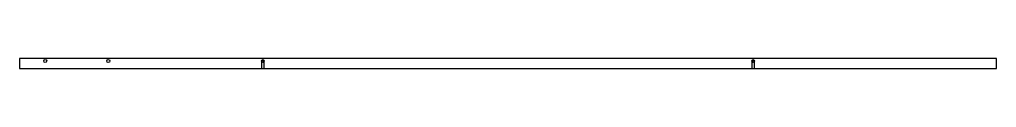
# Model space of a CAD drawing. Header units: millimetres. Extents: x 0 to 2322, y 0 to 24.
import ezdxf

# ---------------------------------------------------------------- set-up
doc = ezdxf.new("R2010")
doc.units = ezdxf.units.MM
doc.layers.add('CUT', color=7, linetype='CONTINUOUS')

msp = doc.modelspace()

# ---------------------------------------------------------------- linework, layer by layer
at = {"layer": 'CUT'}
for points in [[(0, 0), (2322, 0), (2322, 24), (0, 24)], [(574.75, 0), (581.25, 0), (581.25, 18), (574.75, 18)], [(1740.75, 0), (1747.25, 0), (1747.25, 18), (1740.75, 18)]]:
    msp.add_lwpolyline(points, close=True, dxfattribs=at)
for centre, radius in [((61, 18), 3.5), ((211, 18), 3.5), ((578, 18), 3.25), ((1744, 18), 3.25)]:
    msp.add_circle(centre, radius, dxfattribs=at)

doc.saveas('drawing.dxf')
